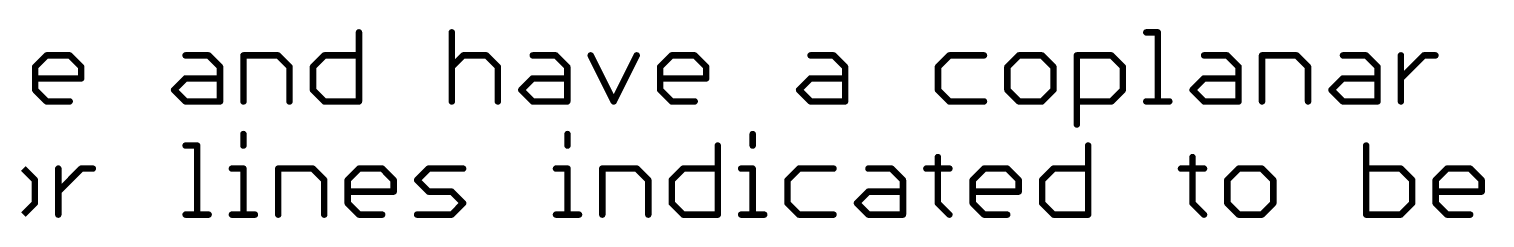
# Model space of a CAD drawing. Extents: x -1.41 to 8.41, y -3.01 to 3.01.
# Drawn here: x 5.611 to 6.962, y -1.175 to -1 of the extents above; entities that cross this region are included whole.
import ezdxf

# ---------------------------------------------------------------- set-up
doc = ezdxf.new("R2010")
doc.units = 0
doc.layers.add('52', color=253, linetype='CONTINUOUS')

msp = doc.modelspace()

# ---------------------------------------------------------------- linework, layer by layer
at = {"layer": '52', "const_width": 0.006}
for points in [[(5.917109, -1.002945), (5.917109, -1.067)], [(6.003316, -1.002945), (6.003316, -1.067)], [(6.647865, -1.002945), (6.658541, -1.002945)], [(6.658541, -1.002945), (6.658541, -1.067)], [(5.616586, -1.034973), (5.627261, -1.024297)], [(5.627261, -1.024297), (5.648613, -1.024297)], [(5.648613, -1.024297), (5.659289, -1.034973)], [(5.756171, -1.024297), (5.777523, -1.024297)], [(5.777523, -1.024297), (5.788199, -1.034973)], [(5.809951, -1.067), (5.809951, -1.024297)], [(5.809951, -1.024297), (5.841978, -1.024297)], [(5.841978, -1.024297), (5.852654, -1.034973)], [(5.874406, -1.034973), (5.885081, -1.024297)], [(5.885081, -1.024297), (5.917109, -1.024297)], [(6.003316, -1.034973), (6.013991, -1.024297)], [(6.013991, -1.024297), (6.035343, -1.024297)], [(6.035343, -1.024297), (6.046019, -1.034973)], [(6.078446, -1.024297), (6.099798, -1.024297)], [(6.099798, -1.024297), (6.110474, -1.034973)], [(6.132226, -1.024297), (6.153577, -1.067)], [(6.153577, -1.067), (6.174929, -1.024297)], [(6.19668, -1.034973), (6.207356, -1.024297)], [(6.207356, -1.024297), (6.228708, -1.024297)], [(6.228708, -1.024297), (6.239384, -1.034973)], [(6.336266, -1.024297), (6.357618, -1.024297)], [(6.357618, -1.024297), (6.368294, -1.034973)], [(6.465176, -1.024297), (6.4545, -1.034973)], [(6.497203, -1.024297), (6.465176, -1.024297)], [(6.529631, -1.024297), (6.518955, -1.034973)], [(6.550983, -1.024297), (6.529631, -1.024297)], [(6.561658, -1.034973), (6.550983, -1.024297)], [(6.58341, -1.088352), (6.58341, -1.024297)], [(6.58341, -1.024297), (6.615438, -1.024297)], [(6.615438, -1.024297), (6.626113, -1.034973)], [(6.701511, -1.024297), (6.722863, -1.024297)], [(6.722863, -1.024297), (6.733538, -1.034973)], [(6.75529, -1.067), (6.75529, -1.024297)], [(6.75529, -1.024297), (6.787318, -1.024297)], [(6.787318, -1.024297), (6.797993, -1.034973)], [(6.830421, -1.024297), (6.851773, -1.024297)], [(6.851773, -1.024297), (6.862448, -1.034973)], [(6.8842, -1.067), (6.8842, -1.024297)], [(6.8842, -1.045648), (6.905552, -1.024297)], [(6.905552, -1.024297), (6.916227, -1.024297)], [(5.616586, -1.056324), (5.616586, -1.034973)], [(5.659289, -1.034973), (5.659289, -1.045648)], [(5.788199, -1.034973), (5.788199, -1.067)], [(5.852654, -1.034973), (5.852654, -1.067)], [(5.874406, -1.056324), (5.874406, -1.034973)], [(6.046019, -1.034973), (6.046019, -1.067)], [(6.110474, -1.034973), (6.110474, -1.067)], [(6.19668, -1.056324), (6.19668, -1.034973)], [(6.239384, -1.034973), (6.239384, -1.045648)], [(6.368294, -1.034973), (6.368294, -1.067)], [(6.4545, -1.034973), (6.4545, -1.056324)], [(6.518955, -1.034973), (6.518955, -1.056324)], [(6.561658, -1.056324), (6.561658, -1.034973)], [(6.626113, -1.034973), (6.626113, -1.056324)], [(6.733538, -1.034973), (6.733538, -1.067)], [(6.797993, -1.034973), (6.797993, -1.067)], [(6.862448, -1.034973), (6.862448, -1.067)], [(5.659289, -1.045648), (5.616586, -1.045648)], [(5.627261, -1.067), (5.616586, -1.056324)], [(5.745496, -1.056324), (5.756171, -1.045648)], [(5.756171, -1.067), (5.745496, -1.056324)], [(5.756171, -1.045648), (5.788199, -1.045648)], [(5.885081, -1.067), (5.874406, -1.056324)], [(6.067771, -1.056324), (6.078446, -1.045648)], [(6.078446, -1.067), (6.067771, -1.056324)], [(6.078446, -1.045648), (6.110474, -1.045648)], [(6.239384, -1.045648), (6.19668, -1.045648)], [(6.207356, -1.067), (6.19668, -1.056324)], [(6.32559, -1.056324), (6.336266, -1.045648)], [(6.336266, -1.067), (6.32559, -1.056324)], [(6.336266, -1.045648), (6.368294, -1.045648)], [(6.4545, -1.056324), (6.465176, -1.067)], [(6.518955, -1.056324), (6.529631, -1.067)], [(6.550983, -1.067), (6.561658, -1.056324)], [(6.626113, -1.056324), (6.615438, -1.067)], [(6.690835, -1.056324), (6.701511, -1.045648)], [(6.701511, -1.067), (6.690835, -1.056324)], [(6.701511, -1.045648), (6.733538, -1.045648)], [(6.819745, -1.056324), (6.830421, -1.045648)], [(6.830421, -1.067), (6.819745, -1.056324)], [(6.830421, -1.045648), (6.862448, -1.045648)], [(5.648613, -1.067), (5.627261, -1.067)], [(5.788199, -1.067), (5.756171, -1.067)], [(5.917109, -1.067), (5.885081, -1.067)], [(6.110474, -1.067), (6.078446, -1.067)], [(6.228708, -1.067), (6.207356, -1.067)], [(6.368294, -1.067), (6.336266, -1.067)], [(6.465176, -1.067), (6.497203, -1.067)], [(6.529631, -1.067), (6.550983, -1.067)], [(6.615438, -1.067), (6.58341, -1.067)], [(6.647865, -1.067), (6.669217, -1.067)], [(6.733538, -1.067), (6.701511, -1.067)], [(6.862448, -1.067), (6.830421, -1.067)], [(5.809884, -1.09727), (5.809884, -1.107945)], [(6.110674, -1.09727), (6.110674, -1.107945)], [(6.282554, -1.09727), (6.282554, -1.107945)], [(5.756238, -1.107945), (5.766914, -1.107945)], [(5.766914, -1.107945), (5.766914, -1.172)], [(6.250126, -1.107945), (6.250126, -1.172)], [(6.593886, -1.107945), (6.593886, -1.172)], [(6.851973, -1.107945), (6.851973, -1.172)], [(6.454434, -1.118621), (6.454434, -1.161324)], [(6.690768, -1.118621), (6.690768, -1.161324)], [(5.616319, -1.139973), (5.605643, -1.129297)], [(5.638071, -1.172), (5.638071, -1.129297)], [(5.638071, -1.150648), (5.659422, -1.129297)], [(5.659422, -1.129297), (5.670098, -1.129297)], [(5.799208, -1.129297), (5.809884, -1.129297)], [(5.809884, -1.129297), (5.809884, -1.172)], [(5.842178, -1.172), (5.842178, -1.129297)], [(5.842178, -1.129297), (5.874205, -1.129297)], [(5.874205, -1.129297), (5.884881, -1.139973)], [(5.906633, -1.139973), (5.917309, -1.129297)], [(5.917309, -1.129297), (5.93866, -1.129297)], [(5.93866, -1.129297), (5.949336, -1.139973)], [(5.971088, -1.139973), (5.981764, -1.129297)], [(5.981764, -1.129297), (6.013791, -1.129297)], [(6.099998, -1.129297), (6.110674, -1.129297)], [(6.110674, -1.129297), (6.110674, -1.172)], [(6.142968, -1.172), (6.142968, -1.129297)], [(6.142968, -1.129297), (6.174995, -1.129297)], [(6.174995, -1.129297), (6.185671, -1.139973)], [(6.207423, -1.139973), (6.218099, -1.129297)], [(6.218099, -1.129297), (6.250126, -1.129297)], [(6.271878, -1.129297), (6.282554, -1.129297)], [(6.282554, -1.129297), (6.282554, -1.172)], [(6.325524, -1.129297), (6.314848, -1.139973)], [(6.357551, -1.129297), (6.325524, -1.129297)], [(6.389979, -1.129297), (6.41133, -1.129297)], [(6.41133, -1.129297), (6.422006, -1.139973)], [(6.443758, -1.129297), (6.465109, -1.129297)], [(6.486728, -1.139973), (6.497404, -1.129297)], [(6.497404, -1.129297), (6.518755, -1.129297)], [(6.518755, -1.129297), (6.529431, -1.139973)], [(6.551183, -1.139973), (6.561859, -1.129297)], [(6.561859, -1.129297), (6.593886, -1.129297)], [(6.680093, -1.129297), (6.701444, -1.129297)], [(6.733738, -1.129297), (6.723063, -1.139973)], [(6.75509, -1.129297), (6.733738, -1.129297)], [(6.765766, -1.139973), (6.75509, -1.129297)], [(6.884, -1.129297), (6.851973, -1.129297)], [(6.894676, -1.139973), (6.884, -1.129297)], [(6.916428, -1.139973), (6.927103, -1.129297)], [(6.927103, -1.129297), (6.948455, -1.129297)], [(6.948455, -1.129297), (6.959131, -1.139973)], [(5.616319, -1.161324), (5.616319, -1.139973)], [(5.884881, -1.139973), (5.884881, -1.172)], [(5.906633, -1.161324), (5.906633, -1.139973)], [(5.949336, -1.150648), (5.906633, -1.150648)], [(5.949336, -1.139973), (5.949336, -1.150648)], [(5.981764, -1.150648), (5.971088, -1.139973)], [(6.003115, -1.150648), (5.981764, -1.150648)], [(6.013791, -1.161324), (6.003115, -1.150648)], [(6.185671, -1.139973), (6.185671, -1.172)], [(6.207423, -1.161324), (6.207423, -1.139973)], [(6.314848, -1.139973), (6.314848, -1.161324)], [(6.379303, -1.161324), (6.389979, -1.150648)], [(6.389979, -1.150648), (6.422006, -1.150648)], [(6.422006, -1.139973), (6.422006, -1.172)], [(6.486728, -1.161324), (6.486728, -1.139973)], [(6.529431, -1.150648), (6.486728, -1.150648)], [(6.529431, -1.139973), (6.529431, -1.150648)], [(6.551183, -1.161324), (6.551183, -1.139973)], [(6.723063, -1.139973), (6.723063, -1.161324)], [(6.765766, -1.161324), (6.765766, -1.139973)], [(6.894676, -1.161324), (6.894676, -1.139973)], [(6.916428, -1.161324), (6.916428, -1.139973)], [(6.959131, -1.150648), (6.916428, -1.150648)], [(6.959131, -1.139973), (6.959131, -1.150648)], [(5.605643, -1.172), (5.616319, -1.161324)], [(5.917309, -1.172), (5.906633, -1.161324)], [(6.003115, -1.172), (6.013791, -1.161324)], [(6.218099, -1.172), (6.207423, -1.161324)], [(6.314848, -1.161324), (6.325524, -1.172)], [(6.389979, -1.172), (6.379303, -1.161324)], [(6.454434, -1.161324), (6.465109, -1.172)], [(6.497404, -1.172), (6.486728, -1.161324)], [(6.561859, -1.172), (6.551183, -1.161324)], [(6.690768, -1.161324), (6.701444, -1.172)], [(6.723063, -1.161324), (6.733738, -1.172)], [(6.75509, -1.172), (6.765766, -1.161324)], [(6.884, -1.172), (6.894676, -1.161324)], [(6.927103, -1.172), (6.916428, -1.161324)], [(5.756238, -1.172), (5.77759, -1.172)], [(5.799208, -1.172), (5.82056, -1.172)], [(5.93866, -1.172), (5.917309, -1.172)], [(5.971088, -1.172), (6.003115, -1.172)], [(6.099998, -1.172), (6.12135, -1.172)], [(6.250126, -1.172), (6.218099, -1.172)], [(6.271878, -1.172), (6.293229, -1.172)], [(6.325524, -1.172), (6.357551, -1.172)], [(6.422006, -1.172), (6.389979, -1.172)], [(6.518755, -1.172), (6.497404, -1.172)], [(6.593886, -1.172), (6.561859, -1.172)], [(6.733738, -1.172), (6.75509, -1.172)], [(6.851973, -1.172), (6.884, -1.172)], [(6.948455, -1.172), (6.927103, -1.172)]]:
    msp.add_lwpolyline(points, dxfattribs=at)
at = {"layer": '52', "const_width": 0.003}
for points in [[(5.918609, -1.002945, 1), (5.915609, -1.002945)], [(6.004816, -1.002945, 1), (6.001816, -1.002945)], [(6.647865, -1.001445, 1), (6.647865, -1.004445)], [(6.660041, -1.002945, 1), (6.657041, -1.002945)], [(6.658541, -1.004445, 1), (6.658541, -1.001445)], [(5.627261, -1.022797, 1), (5.627261, -1.025797)], [(5.628322, -1.025358, 1), (5.626201, -1.023236)], [(5.649674, -1.023236, 1), (5.647552, -1.025358)], [(5.648613, -1.025797, 1), (5.648613, -1.022797)], [(5.756171, -1.022797, 1), (5.756171, -1.025797)], [(5.778584, -1.023236, 1), (5.776462, -1.025358)], [(5.777523, -1.025797, 1), (5.777523, -1.022797)], [(5.811451, -1.024297, 1), (5.808451, -1.024297)], [(5.809951, -1.022797, 1), (5.809951, -1.025797)], [(5.843039, -1.023236, 1), (5.840917, -1.025358)], [(5.841978, -1.025797, 1), (5.841978, -1.022797)], [(5.885081, -1.022797, 1), (5.885081, -1.025797)], [(5.886142, -1.025358, 1), (5.884021, -1.023236)], [(5.917109, -1.025797, 1), (5.917109, -1.022797)], [(6.013991, -1.022797, 1), (6.013991, -1.025797)], [(6.015052, -1.025358, 1), (6.012931, -1.023236)], [(6.036404, -1.023236, 1), (6.034282, -1.025358)], [(6.035343, -1.025797, 1), (6.035343, -1.022797)], [(6.078446, -1.022797, 1), (6.078446, -1.025797)], [(6.100859, -1.023236, 1), (6.098737, -1.025358)], [(6.099798, -1.025797, 1), (6.099798, -1.022797)], [(6.133567, -1.023626, 1), (6.130884, -1.024968)], [(6.17627, -1.024968, 1), (6.173587, -1.023626)], [(6.207356, -1.022797, 1), (6.207356, -1.025797)], [(6.208417, -1.025358, 1), (6.206296, -1.023236)], [(6.229768, -1.023236, 1), (6.227647, -1.025358)], [(6.228708, -1.025797, 1), (6.228708, -1.022797)], [(6.336266, -1.022797, 1), (6.336266, -1.025797)], [(6.358678, -1.023236, 1), (6.356557, -1.025358)], [(6.357618, -1.025797, 1), (6.357618, -1.022797)], [(6.465176, -1.022797, 1), (6.465176, -1.025797)], [(6.466237, -1.025358, 1), (6.464115, -1.023236)], [(6.497203, -1.025797, 1), (6.497203, -1.022797)], [(6.529631, -1.022797, 1), (6.529631, -1.025797)], [(6.530692, -1.025358, 1), (6.52857, -1.023236)], [(6.552043, -1.023236, 1), (6.549922, -1.025358)], [(6.550983, -1.025797, 1), (6.550983, -1.022797)], [(6.58491, -1.024297, 1), (6.58191, -1.024297)], [(6.58341, -1.022797, 1), (6.58341, -1.025797)], [(6.616498, -1.023236, 1), (6.614377, -1.025358)], [(6.615438, -1.025797, 1), (6.615438, -1.022797)], [(6.701511, -1.022797, 1), (6.701511, -1.025797)], [(6.723923, -1.023236, 1), (6.721802, -1.025358)], [(6.722863, -1.025797, 1), (6.722863, -1.022797)], [(6.75679, -1.024297, 1), (6.75379, -1.024297)], [(6.75529, -1.022797, 1), (6.75529, -1.025797)], [(6.788378, -1.023236, 1), (6.786257, -1.025358)], [(6.787318, -1.025797, 1), (6.787318, -1.022797)], [(6.830421, -1.022797, 1), (6.830421, -1.025797)], [(6.852833, -1.023236, 1), (6.850712, -1.025358)], [(6.851773, -1.025797, 1), (6.851773, -1.022797)], [(6.8857, -1.024297, 1), (6.8827, -1.024297)], [(6.905552, -1.022797, 1), (6.905552, -1.025797)], [(6.906612, -1.025358, 1), (6.904491, -1.023236)], [(6.916227, -1.025797, 1), (6.916227, -1.022797)], [(5.618086, -1.034973, 1), (5.615086, -1.034973)], [(5.615525, -1.033912, 1), (5.617646, -1.036033)], [(5.660789, -1.034973, 1), (5.657789, -1.034973)], [(5.658228, -1.036033, 1), (5.66035, -1.033912)], [(5.789699, -1.034973, 1), (5.786699, -1.034973)], [(5.787138, -1.036033, 1), (5.789259, -1.033912)], [(5.854154, -1.034973, 1), (5.851154, -1.034973)], [(5.851593, -1.036033, 1), (5.853714, -1.033912)], [(5.875906, -1.034973, 1), (5.872906, -1.034973)], [(5.873345, -1.033912, 1), (5.875466, -1.036033)], [(6.002255, -1.033912, 1), (6.004376, -1.036033)], [(6.047519, -1.034973, 1), (6.044519, -1.034973)], [(6.044958, -1.036033, 1), (6.047079, -1.033912)], [(6.111974, -1.034973, 1), (6.108974, -1.034973)], [(6.109413, -1.036033, 1), (6.111534, -1.033912)], [(6.19818, -1.034973, 1), (6.19518, -1.034973)], [(6.19562, -1.033912, 1), (6.197741, -1.036033)], [(6.240884, -1.034973, 1), (6.237884, -1.034973)], [(6.238323, -1.036033, 1), (6.240444, -1.033912)], [(6.369794, -1.034973, 1), (6.366794, -1.034973)], [(6.367233, -1.036033, 1), (6.369354, -1.033912)], [(6.456, -1.034973, 1), (6.453, -1.034973)], [(6.45344, -1.033912, 1), (6.455561, -1.036033)], [(6.520455, -1.034973, 1), (6.517455, -1.034973)], [(6.517895, -1.033912, 1), (6.520016, -1.036033)], [(6.563158, -1.034973, 1), (6.560158, -1.034973)], [(6.560598, -1.036033, 1), (6.562719, -1.033912)], [(6.627613, -1.034973, 1), (6.624613, -1.034973)], [(6.625053, -1.036033, 1), (6.627174, -1.033912)], [(6.735038, -1.034973, 1), (6.732038, -1.034973)], [(6.732478, -1.036033, 1), (6.734599, -1.033912)], [(6.799493, -1.034973, 1), (6.796493, -1.034973)], [(6.796933, -1.036033, 1), (6.799054, -1.033912)], [(6.863948, -1.034973, 1), (6.860948, -1.034973)], [(6.861388, -1.036033, 1), (6.863509, -1.033912)], [(5.616586, -1.044148, 1), (5.616586, -1.047148)], [(5.617646, -1.055264, 1), (5.615525, -1.057385)], [(5.657789, -1.045648, 1), (5.660789, -1.045648)], [(5.659289, -1.047148, 1), (5.659289, -1.044148)], [(5.746556, -1.055264, 1), (5.744435, -1.057385)], [(5.744435, -1.055264, 1), (5.746556, -1.057385)], [(5.756171, -1.044148, 1), (5.756171, -1.047148)], [(5.757232, -1.046709, 1), (5.755111, -1.044588)], [(5.788199, -1.047148, 1), (5.788199, -1.044148)], [(5.875466, -1.055264, 1), (5.873345, -1.057385)], [(6.068831, -1.055264, 1), (6.06671, -1.057385)], [(6.06671, -1.055264, 1), (6.068831, -1.057385)], [(6.078446, -1.044148, 1), (6.078446, -1.047148)], [(6.079507, -1.046709, 1), (6.077386, -1.044588)], [(6.110474, -1.047148, 1), (6.110474, -1.044148)], [(6.19668, -1.044148, 1), (6.19668, -1.047148)], [(6.197741, -1.055264, 1), (6.19562, -1.057385)], [(6.237884, -1.045648, 1), (6.240884, -1.045648)], [(6.239384, -1.047148, 1), (6.239384, -1.044148)], [(6.326651, -1.055264, 1), (6.32453, -1.057385)], [(6.32453, -1.055264, 1), (6.326651, -1.057385)], [(6.336266, -1.044148, 1), (6.336266, -1.047148)], [(6.337327, -1.046709, 1), (6.335205, -1.044588)], [(6.368294, -1.047148, 1), (6.368294, -1.044148)], [(6.455561, -1.055264, 1), (6.45344, -1.057385)], [(6.520016, -1.055264, 1), (6.517895, -1.057385)], [(6.562719, -1.057385, 1), (6.560598, -1.055264)], [(6.627174, -1.057385, 1), (6.625053, -1.055264)], [(6.691896, -1.055264, 1), (6.689775, -1.057385)], [(6.689775, -1.055264, 1), (6.691896, -1.057385)], [(6.701511, -1.044148, 1), (6.701511, -1.047148)], [(6.702572, -1.046709, 1), (6.70045, -1.044588)], [(6.733538, -1.047148, 1), (6.733538, -1.044148)], [(6.820806, -1.055264, 1), (6.818685, -1.057385)], [(6.818685, -1.055264, 1), (6.820806, -1.057385)], [(6.830421, -1.044148, 1), (6.830421, -1.047148)], [(6.831482, -1.046709, 1), (6.82936, -1.044588)], [(6.862448, -1.047148, 1), (6.862448, -1.044148)], [(6.88314, -1.044588, 1), (6.885261, -1.046709)], [(5.615086, -1.056324, 1), (5.618086, -1.056324)], [(5.627261, -1.0655, 1), (5.627261, -1.0685)], [(5.626201, -1.068061, 1), (5.628322, -1.065939)], [(5.648613, -1.0685, 1), (5.648613, -1.0655)], [(5.756171, -1.0655, 1), (5.756171, -1.0685)], [(5.755111, -1.068061, 1), (5.757232, -1.065939)], [(5.786699, -1.067, 1), (5.789699, -1.067)], [(5.788199, -1.0685, 1), (5.788199, -1.0655)], [(5.808451, -1.067, 1), (5.811451, -1.067)], [(5.851154, -1.067, 1), (5.854154, -1.067)], [(5.872906, -1.056324, 1), (5.875906, -1.056324)], [(5.885081, -1.0655, 1), (5.885081, -1.0685)], [(5.884021, -1.068061, 1), (5.886142, -1.065939)], [(5.915609, -1.067, 1), (5.918609, -1.067)], [(5.917109, -1.0685, 1), (5.917109, -1.0655)], [(6.001816, -1.067, 1), (6.004816, -1.067)], [(6.044519, -1.067, 1), (6.047519, -1.067)], [(6.078446, -1.0655, 1), (6.078446, -1.0685)], [(6.077386, -1.068061, 1), (6.079507, -1.065939)], [(6.108974, -1.067, 1), (6.111974, -1.067)], [(6.110474, -1.0685, 1), (6.110474, -1.0655)], [(6.152235, -1.066329, 1), (6.154919, -1.067671)], [(6.152235, -1.067671, 1), (6.154919, -1.066329)], [(6.19518, -1.056324, 1), (6.19818, -1.056324)], [(6.207356, -1.0655, 1), (6.207356, -1.0685)], [(6.206296, -1.068061, 1), (6.208417, -1.065939)], [(6.228708, -1.0685, 1), (6.228708, -1.0655)], [(6.336266, -1.0655, 1), (6.336266, -1.0685)], [(6.335205, -1.068061, 1), (6.337327, -1.065939)], [(6.366794, -1.067, 1), (6.369794, -1.067)], [(6.368294, -1.0685, 1), (6.368294, -1.0655)], [(6.453, -1.056324, 1), (6.456, -1.056324)], [(6.465176, -1.0655, 1), (6.465176, -1.0685)], [(6.464115, -1.068061, 1), (6.466237, -1.065939)], [(6.497203, -1.0685, 1), (6.497203, -1.0655)], [(6.517455, -1.056324, 1), (6.520455, -1.056324)], [(6.529631, -1.0655, 1), (6.529631, -1.0685)], [(6.52857, -1.068061, 1), (6.530692, -1.065939)], [(6.549922, -1.065939, 1), (6.552043, -1.068061)], [(6.550983, -1.0685, 1), (6.550983, -1.0655)], [(6.560158, -1.056324, 1), (6.563158, -1.056324)], [(6.58341, -1.0655, 1), (6.58341, -1.0685)], [(6.614377, -1.065939, 1), (6.616498, -1.068061)], [(6.615438, -1.0685, 1), (6.615438, -1.0655)], [(6.624613, -1.056324, 1), (6.627613, -1.056324)], [(6.647865, -1.0655, 1), (6.647865, -1.0685)], [(6.657041, -1.067, 1), (6.660041, -1.067)], [(6.669217, -1.0685, 1), (6.669217, -1.0655)], [(6.701511, -1.0655, 1), (6.701511, -1.0685)], [(6.70045, -1.068061, 1), (6.702572, -1.065939)], [(6.732038, -1.067, 1), (6.735038, -1.067)], [(6.733538, -1.0685, 1), (6.733538, -1.0655)], [(6.75379, -1.067, 1), (6.75679, -1.067)], [(6.796493, -1.067, 1), (6.799493, -1.067)], [(6.830421, -1.0655, 1), (6.830421, -1.0685)], [(6.82936, -1.068061, 1), (6.831482, -1.065939)], [(6.860948, -1.067, 1), (6.863948, -1.067)], [(6.862448, -1.0685, 1), (6.862448, -1.0655)], [(6.8827, -1.067, 1), (6.8857, -1.067)], [(5.811384, -1.09727, 1), (5.808384, -1.09727)], [(6.112174, -1.09727, 1), (6.109174, -1.09727)], [(6.284054, -1.09727, 1), (6.281054, -1.09727)], [(6.58191, -1.088352, 1), (6.58491, -1.088352)], [(5.756238, -1.106445, 1), (5.756238, -1.109445)], [(5.768414, -1.107945, 1), (5.765414, -1.107945)], [(5.766914, -1.109445, 1), (5.766914, -1.106445)], [(5.808384, -1.107945, 1), (5.811384, -1.107945)], [(6.109174, -1.107945, 1), (6.112174, -1.107945)], [(6.251626, -1.107945, 1), (6.248626, -1.107945)], [(6.281054, -1.107945, 1), (6.284054, -1.107945)], [(6.595386, -1.107945, 1), (6.592386, -1.107945)], [(6.853473, -1.107945, 1), (6.850473, -1.107945)], [(6.455934, -1.118621, 1), (6.452934, -1.118621)], [(6.692268, -1.118621, 1), (6.689268, -1.118621)], [(5.639571, -1.129297, 1), (5.636571, -1.129297)], [(5.659422, -1.127797, 1), (5.659422, -1.130797)], [(5.660483, -1.130358, 1), (5.658362, -1.128236)], [(5.670098, -1.130797, 1), (5.670098, -1.127797)], [(5.799208, -1.127797, 1), (5.799208, -1.130797)], [(5.811384, -1.129297, 1), (5.808384, -1.129297)], [(5.809884, -1.130797, 1), (5.809884, -1.127797)], [(5.843678, -1.129297, 1), (5.840678, -1.129297)], [(5.842178, -1.127797, 1), (5.842178, -1.130797)], [(5.875266, -1.128236, 1), (5.873145, -1.130358)], [(5.874205, -1.130797, 1), (5.874205, -1.127797)], [(5.917309, -1.127797, 1), (5.917309, -1.130797)], [(5.918369, -1.130358, 1), (5.916248, -1.128236)], [(5.939721, -1.128236, 1), (5.9376, -1.130358)], [(5.93866, -1.130797, 1), (5.93866, -1.127797)], [(5.981764, -1.127797, 1), (5.981764, -1.130797)], [(5.982824, -1.130358, 1), (5.980703, -1.128236)], [(6.013791, -1.130797, 1), (6.013791, -1.127797)], [(6.099998, -1.127797, 1), (6.099998, -1.130797)], [(6.112174, -1.129297, 1), (6.109174, -1.129297)], [(6.110674, -1.130797, 1), (6.110674, -1.127797)], [(6.144468, -1.129297, 1), (6.141468, -1.129297)], [(6.142968, -1.127797, 1), (6.142968, -1.130797)], [(6.176056, -1.128236, 1), (6.173935, -1.130358)], [(6.174995, -1.130797, 1), (6.174995, -1.127797)], [(6.218099, -1.127797, 1), (6.218099, -1.130797)], [(6.219159, -1.130358, 1), (6.217038, -1.128236)], [(6.250126, -1.130797, 1), (6.250126, -1.127797)], [(6.271878, -1.127797, 1), (6.271878, -1.130797)], [(6.284054, -1.129297, 1), (6.281054, -1.129297)], [(6.282554, -1.130797, 1), (6.282554, -1.127797)], [(6.325524, -1.127797, 1), (6.325524, -1.130797)], [(6.326584, -1.130358, 1), (6.324463, -1.128236)], [(6.357551, -1.130797, 1), (6.357551, -1.127797)], [(6.389979, -1.127797, 1), (6.389979, -1.130797)], [(6.412391, -1.128236, 1), (6.41027, -1.130358)], [(6.41133, -1.130797, 1), (6.41133, -1.127797)], [(6.443758, -1.127797, 1), (6.443758, -1.130797)], [(6.465109, -1.130797, 1), (6.465109, -1.127797)], [(6.497404, -1.127797, 1), (6.497404, -1.130797)], [(6.498464, -1.130358, 1), (6.496343, -1.128236)], [(6.519816, -1.128236, 1), (6.517695, -1.130358)], [(6.518755, -1.130797, 1), (6.518755, -1.127797)], [(6.561859, -1.127797, 1), (6.561859, -1.130797)], [(6.562919, -1.130358, 1), (6.560798, -1.128236)], [(6.593886, -1.130797, 1), (6.593886, -1.127797)], [(6.680093, -1.127797, 1), (6.680093, -1.130797)], [(6.701444, -1.130797, 1), (6.701444, -1.127797)], [(6.733738, -1.127797, 1), (6.733738, -1.130797)], [(6.734799, -1.130358, 1), (6.732678, -1.128236)], [(6.756151, -1.128236, 1), (6.754029, -1.130358)], [(6.75509, -1.130797, 1), (6.75509, -1.127797)], [(6.851973, -1.127797, 1), (6.851973, -1.130797)], [(6.885061, -1.128236, 1), (6.882939, -1.130358)], [(6.884, -1.130797, 1), (6.884, -1.127797)], [(6.927103, -1.127797, 1), (6.927103, -1.130797)], [(6.928164, -1.130358, 1), (6.926043, -1.128236)], [(6.949516, -1.128236, 1), (6.947394, -1.130358)], [(6.948455, -1.130797, 1), (6.948455, -1.127797)], [(5.617819, -1.139973, 1), (5.614819, -1.139973)], [(5.615258, -1.141033, 1), (5.61738, -1.138912)], [(5.63701, -1.149588, 1), (5.639131, -1.151709)], [(5.886381, -1.139973, 1), (5.883381, -1.139973)], [(5.883821, -1.141033, 1), (5.885942, -1.138912)], [(5.908133, -1.139973, 1), (5.905133, -1.139973)], [(5.905572, -1.138912, 1), (5.907694, -1.141033)], [(5.906633, -1.149148, 1), (5.906633, -1.152148)], [(5.950836, -1.139973, 1), (5.947836, -1.139973)], [(5.948276, -1.141033, 1), (5.950397, -1.138912)], [(5.949336, -1.152148, 1), (5.949336, -1.149148)], [(5.972149, -1.138912, 1), (5.970027, -1.141033)], [(5.970027, -1.138912, 1), (5.972149, -1.141033)], [(5.981764, -1.149148, 1), (5.981764, -1.152148)], [(5.980703, -1.151709, 1), (5.982824, -1.149588)], [(6.004176, -1.149588, 1), (6.002055, -1.151709)], [(6.003115, -1.152148, 1), (6.003115, -1.149148)], [(6.187171, -1.139973, 1), (6.184171, -1.139973)], [(6.18461, -1.141033, 1), (6.186732, -1.138912)], [(6.208923, -1.139973, 1), (6.205923, -1.139973)], [(6.206362, -1.138912, 1), (6.208484, -1.141033)], [(6.316348, -1.139973, 1), (6.313348, -1.139973)], [(6.313787, -1.138912, 1), (6.315909, -1.141033)], [(6.389979, -1.149148, 1), (6.389979, -1.152148)], [(6.391039, -1.151709, 1), (6.388918, -1.149588)], [(6.423506, -1.139973, 1), (6.420506, -1.139973)], [(6.420945, -1.141033, 1), (6.423067, -1.138912)], [(6.422006, -1.152148, 1), (6.422006, -1.149148)], [(6.488228, -1.139973, 1), (6.485228, -1.139973)], [(6.485667, -1.138912, 1), (6.487789, -1.141033)], [(6.486728, -1.149148, 1), (6.486728, -1.152148)], [(6.530931, -1.139973, 1), (6.527931, -1.139973)], [(6.52837, -1.141033, 1), (6.530492, -1.138912)], [(6.529431, -1.152148, 1), (6.529431, -1.149148)], [(6.552683, -1.139973, 1), (6.549683, -1.139973)], [(6.550122, -1.138912, 1), (6.552243, -1.141033)], [(6.724563, -1.139973, 1), (6.721563, -1.139973)], [(6.722002, -1.138912, 1), (6.724123, -1.141033)], [(6.767266, -1.139973, 1), (6.764266, -1.139973)], [(6.764705, -1.141033, 1), (6.766827, -1.138912)], [(6.896176, -1.139973, 1), (6.893176, -1.139973)], [(6.893615, -1.141033, 1), (6.895736, -1.138912)], [(6.917928, -1.139973, 1), (6.914928, -1.139973)], [(6.915367, -1.138912, 1), (6.917488, -1.141033)], [(6.916428, -1.149148, 1), (6.916428, -1.152148)], [(6.960631, -1.139973, 1), (6.957631, -1.139973)], [(6.95807, -1.141033, 1), (6.960191, -1.138912)], [(6.959131, -1.152148, 1), (6.959131, -1.149148)], [(5.614819, -1.161324, 1), (5.617819, -1.161324)], [(5.61738, -1.162385, 1), (5.615258, -1.160264)], [(5.907694, -1.160264, 1), (5.905572, -1.162385)], [(5.905133, -1.161324, 1), (5.908133, -1.161324)], [(5.947836, -1.150648, 1), (5.950836, -1.150648)], [(6.014852, -1.162385, 1), (6.012731, -1.160264)], [(6.012731, -1.162385, 1), (6.014852, -1.160264)], [(6.208484, -1.160264, 1), (6.206362, -1.162385)], [(6.205923, -1.161324, 1), (6.208923, -1.161324)], [(6.315909, -1.160264, 1), (6.313787, -1.162385)], [(6.313348, -1.161324, 1), (6.316348, -1.161324)], [(6.380364, -1.160264, 1), (6.378242, -1.162385)], [(6.378242, -1.160264, 1), (6.380364, -1.162385)], [(6.455494, -1.160264, 1), (6.453373, -1.162385)], [(6.452934, -1.161324, 1), (6.455934, -1.161324)], [(6.487789, -1.160264, 1), (6.485667, -1.162385)], [(6.485228, -1.161324, 1), (6.488228, -1.161324)], [(6.527931, -1.150648, 1), (6.530931, -1.150648)], [(6.552243, -1.160264, 1), (6.550122, -1.162385)], [(6.549683, -1.161324, 1), (6.552683, -1.161324)], [(6.689268, -1.161324, 1), (6.692268, -1.161324)], [(6.691829, -1.160264, 1), (6.689708, -1.162385)], [(6.724123, -1.160264, 1), (6.722002, -1.162385)], [(6.721563, -1.161324, 1), (6.724563, -1.161324)], [(6.764266, -1.161324, 1), (6.767266, -1.161324)], [(6.766827, -1.162385, 1), (6.764705, -1.160264)], [(6.893176, -1.161324, 1), (6.896176, -1.161324)], [(6.895736, -1.162385, 1), (6.893615, -1.160264)], [(6.917488, -1.160264, 1), (6.915367, -1.162385)], [(6.914928, -1.161324, 1), (6.917928, -1.161324)], [(6.957631, -1.150648, 1), (6.960631, -1.150648)], [(5.636571, -1.172, 1), (5.639571, -1.172)], [(5.756238, -1.1705, 1), (5.756238, -1.1735)], [(5.765414, -1.172, 1), (5.768414, -1.172)], [(5.77759, -1.1735, 1), (5.77759, -1.1705)], [(5.799208, -1.1705, 1), (5.799208, -1.1735)], [(5.808384, -1.172, 1), (5.811384, -1.172)], [(5.82056, -1.1735, 1), (5.82056, -1.1705)], [(5.840678, -1.172, 1), (5.843678, -1.172)], [(5.883381, -1.172, 1), (5.886381, -1.172)], [(5.917309, -1.1705, 1), (5.917309, -1.1735)], [(5.916248, -1.173061, 1), (5.918369, -1.170939)], [(5.93866, -1.1735, 1), (5.93866, -1.1705)], [(5.971088, -1.1705, 1), (5.971088, -1.1735)], [(6.002055, -1.170939, 1), (6.004176, -1.173061)], [(6.003115, -1.1735, 1), (6.003115, -1.1705)], [(6.099998, -1.1705, 1), (6.099998, -1.1735)], [(6.109174, -1.172, 1), (6.112174, -1.172)], [(6.12135, -1.1735, 1), (6.12135, -1.1705)], [(6.141468, -1.172, 1), (6.144468, -1.172)], [(6.184171, -1.172, 1), (6.187171, -1.172)], [(6.218099, -1.1705, 1), (6.218099, -1.1735)], [(6.217038, -1.173061, 1), (6.219159, -1.170939)], [(6.248626, -1.172, 1), (6.251626, -1.172)], [(6.250126, -1.1735, 1), (6.250126, -1.1705)], [(6.271878, -1.1705, 1), (6.271878, -1.1735)], [(6.281054, -1.172, 1), (6.284054, -1.172)], [(6.293229, -1.1735, 1), (6.293229, -1.1705)], [(6.325524, -1.1705, 1), (6.325524, -1.1735)], [(6.324463, -1.173061, 1), (6.326584, -1.170939)], [(6.357551, -1.1735, 1), (6.357551, -1.1705)], [(6.389979, -1.1705, 1), (6.389979, -1.1735)], [(6.388918, -1.173061, 1), (6.391039, -1.170939)], [(6.420506, -1.172, 1), (6.423506, -1.172)], [(6.422006, -1.1735, 1), (6.422006, -1.1705)], [(6.464049, -1.173061, 1), (6.46617, -1.170939)], [(6.497404, -1.1705, 1), (6.497404, -1.1735)], [(6.496343, -1.173061, 1), (6.498464, -1.170939)], [(6.518755, -1.1735, 1), (6.518755, -1.1705)], [(6.561859, -1.1705, 1), (6.561859, -1.1735)], [(6.560798, -1.173061, 1), (6.562919, -1.170939)], [(6.592386, -1.172, 1), (6.595386, -1.172)], [(6.593886, -1.1735, 1), (6.593886, -1.1705)], [(6.700384, -1.173061, 1), (6.702505, -1.170939)], [(6.733738, -1.1705, 1), (6.733738, -1.1735)], [(6.732678, -1.173061, 1), (6.734799, -1.170939)], [(6.754029, -1.170939, 1), (6.756151, -1.173061)], [(6.75509, -1.1735, 1), (6.75509, -1.1705)], [(6.851973, -1.1705, 1), (6.851973, -1.1735)], [(6.850473, -1.172, 1), (6.853473, -1.172)], [(6.882939, -1.170939, 1), (6.885061, -1.173061)], [(6.884, -1.1735, 1), (6.884, -1.1705)], [(6.927103, -1.1705, 1), (6.927103, -1.1735)], [(6.926043, -1.173061, 1), (6.928164, -1.170939)], [(6.948455, -1.1735, 1), (6.948455, -1.1705)]]:
    msp.add_lwpolyline(points, format="xyb", dxfattribs=at)

doc.saveas('drawing.dxf')
